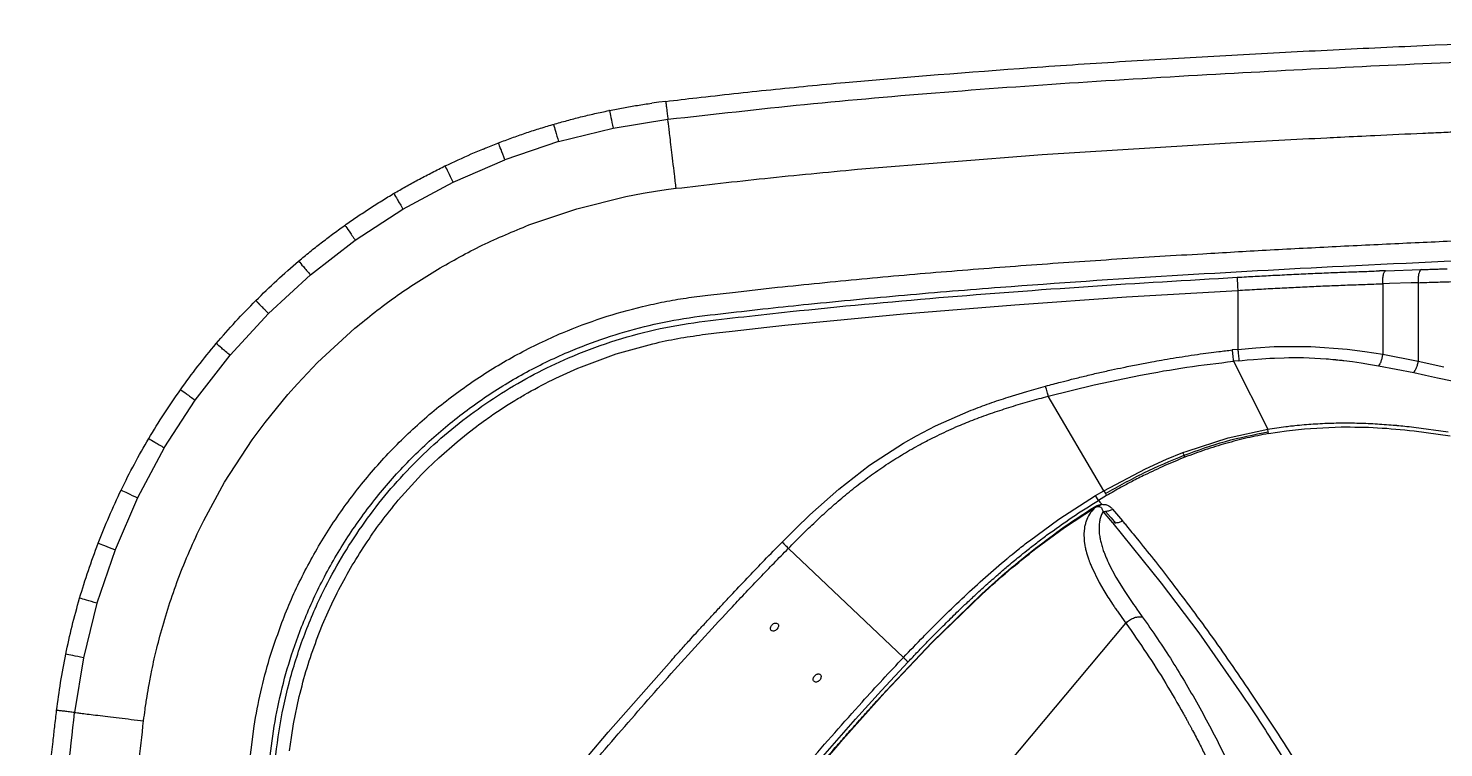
# Model space of a CAD drawing. Extents: x -51 to 27, y -13 to 136.
# Drawn here: x -49.99 to -34.66, y 75.73 to 83.52 of the extents above; entities that cross this region are included whole.
import ezdxf

# ---------------------------------------------------------------- set-up
doc = ezdxf.new("R2010")
doc.units = 0
doc.header["$MEASUREMENT"] = 0
doc.layers.add('GEOMETRY', color=2, linetype='Continuous', lineweight=25)

# ---------------------------------------------------------------- blocks, each defined once
blk = doc.blocks.new('2026 MONTERREY-BLOOM')
at = {"layer": 'GEOMETRY'}
for p, q in [((-31.478, -0.996), (-31.554, -1.006)), ((-31.402, -0.986), (-31.478, -0.996)), ((-32.011, -1.085), (-32.018, -1.086)), ((-31.972, -1.276), (-31.379, -1.18)), ((-32.563, -1.422), (-31.972, -1.276)), ((-33.375, -1.502), (-33.364, -1.497)), ((-33.364, -1.497), (-33.35, -1.491)), ((-32.563, -1.422), (-33.143, -1.618)), ((-27.325, -1.562), (-25.283, -1.435)), ((-33.79, -1.685), (-33.807, -1.693)), ((-33.705, -1.861), (-33.143, -1.618)), ((-29.326, -1.722), (-27.325, -1.562)), ((-34.348, -1.984), (-34.36, -1.991)), ((-34.248, -2.152), (-33.705, -1.861)), ((-31.833, -2.016), (-31.645, -1.98)), ((-31.645, -1.98), (-31.491, -1.955)), ((-31.491, -1.955), (-31.373, -1.938)), ((-31.373, -1.938), (-31.289, -1.928)), ((-32.365, -2.149), (-31.833, -2.016)), ((-34.765, -2.488), (-34.248, -2.152)), ((-32.884, -2.325), (-32.365, -2.149)), ((-34.878, -2.329), (-34.884, -2.333)), ((-35.251, -2.866), (-34.765, -2.488)), ((-35.705, -3.283), (-35.251, -2.866)), ((-23.604, -2.82), (-23.22, -2.808)), ((-30.946, -3.085), (-30.647, -3.051)), ((-30.647, -3.051), (-30.193, -3)), ((-26.412, -3.105), (-25.206, -3.033)), ((-25.206, -3.033), (-25.206, -3.673)), ((-23.561, -2.959), (-23.636, -2.962)), ((-23.636, -2.962), (-23.636, -3.726)), ((-23.328, -2.952), (-23.561, -2.959)), ((-23.253, -2.95), (-23.328, -2.952)), ((-23.253, -2.95), (-23.253, -3.799)), ((-28.827, -3.288), (-27.62, -3.189)), ((-27.62, -3.189), (-26.412, -3.105)), ((-36.121, -3.736), (-35.705, -3.283)), ((-30.113, -3.412), (-28.827, -3.288)), ((-35.172, -3.814), (-34.768, -3.443)), ((-31.002, -3.513), (-30.908, -3.502)), ((-30.908, -3.502), (-30.852, -3.495)), ((-30.852, -3.495), (-30.684, -3.476)), ((-30.684, -3.476), (-30.307, -3.433)), ((-30.307, -3.433), (-30.113, -3.412)), ((-31.937, -3.722), (-31.54, -3.611)), ((-25.206, -3.673), (-25.266, -3.679)), ((-25.206, -3.673), (-25.009, -3.655)), ((-25.009, -3.655), (-24.811, -3.643)), ((-24.811, -3.643), (-24.416, -3.64)), ((-24.416, -3.64), (-24.022, -3.669)), ((-24.022, -3.669), (-23.828, -3.695)), ((-36.498, -4.222), (-36.121, -3.736)), ((-35.39, -4.044), (-35.172, -3.814)), ((-32.316, -3.86), (-31.937, -3.722)), ((-25.193, -3.795), (-25.253, -3.802)), ((-25.253, -3.802), (-24.882, -4.538)), ((-25.193, -3.795), (-25.157, -3.792)), ((-25.157, -3.792), (-25.104, -3.787)), ((-25.104, -3.787), (-25.034, -3.781)), ((-25.034, -3.781), (-24.945, -3.774)), ((-24.945, -3.774), (-24.86, -3.769)), ((-24.86, -3.769), (-24.809, -3.766)), ((-24.809, -3.766), (-24.704, -3.763)), ((-24.704, -3.763), (-24.652, -3.762)), ((-24.652, -3.762), (-24.607, -3.761)), ((-24.607, -3.761), (-24.577, -3.761)), ((-24.577, -3.761), (-24.55, -3.761)), ((-24.55, -3.761), (-24.495, -3.762)), ((-24.495, -3.762), (-24.431, -3.764)), ((-24.431, -3.764), (-24.248, -3.775)), ((-24.056, -3.794), (-23.962, -3.805)), ((-23.962, -3.805), (-23.868, -3.819)), ((-23.868, -3.819), (-23.767, -3.835)), ((-23.828, -3.695), (-23.636, -3.726)), ((-23.636, -3.726), (-23.253, -3.799)), ((-23.253, -3.799), (-22.975, -3.86)), ((-26.762, -4.056), (-26.261, -3.952)), ((-23.767, -3.835), (-23.68, -3.85)), ((-23.68, -3.85), (-23.3, -3.923)), ((-23.3, -3.923), (-23.171, -3.951)), ((-23.171, -3.951), (-23.042, -3.98)), ((-23.042, -3.98), (-22.882, -4.015)), ((-35.494, -4.161), (-35.39, -4.044)), ((-27.693, -4.19), (-27.491, -4.128)), ((-27.491, -4.128), (-27.287, -4.071)), ((-27.258, -4.179), (-26.762, -4.056)), ((-36.834, -4.739), (-36.498, -4.222)), ((-35.741, -4.464), (-35.494, -4.161)), ((-26.657, -5.204), (-27.258, -4.179)), ((-28.48, -4.502), (-28.093, -4.332)), ((-35.88, -4.652), (-35.741, -4.464)), ((-33.662, -4.673), (-33.542, -4.576)), ((-33.542, -4.576), (-33.453, -4.508)), ((-33.453, -4.508), (-33.425, -4.487)), ((-33.425, -4.487), (-33.408, -4.474)), ((-28.687, -4.609), (-28.48, -4.502)), ((-25.311, -4.632), (-24.882, -4.538)), ((-24.877, -4.565), (-24.882, -4.538)), ((-24.874, -4.585), (-24.877, -4.565)), ((-24.874, -4.585), (-24.678, -4.555)), ((-24.678, -4.555), (-24.482, -4.533)), ((-24.482, -4.533), (-24.087, -4.513)), ((-23.3, -4.515), (-22.927, -4.567)), ((-23.297, -4.555), (-22.906, -4.61)), ((-36.834, -4.739), (-37.124, -5.281)), ((-36.18, -5.112), (-35.88, -4.652)), ((-33.859, -4.847), (-33.662, -4.673)), ((-29.195, -4.927), (-28.827, -4.688)), ((-28.827, -4.688), (-28.687, -4.609)), ((-25.755, -4.774), (-25.311, -4.632)), ((-33.982, -4.964), (-33.859, -4.847)), ((-26.204, -4.965), (-25.979, -4.863)), ((-25.979, -4.863), (-25.8, -4.791)), ((-25.8, -4.791), (-25.755, -4.774)), ((-25.788, -4.82), (-25.8, -4.791)), ((-25.78, -4.841), (-25.788, -4.82)), ((-34.299, -5.307), (-34.046, -5.029)), ((-34.046, -5.029), (-33.982, -4.964)), ((-29.528, -5.185), (-29.195, -4.927)), ((-26.657, -5.204), (-26.204, -4.965)), ((-36.405, -5.525), (-36.18, -5.112)), ((-29.842, -5.466), (-29.528, -5.185)), ((-26.748, -5.257), (-26.657, -5.203)), ((-26.657, -5.203), (-26.639, -5.234)), ((-37.124, -5.281), (-37.367, -5.843)), ((-27.144, -5.511), (-26.748, -5.257)), ((-26.716, -5.31), (-26.748, -5.257)), ((-26.626, -5.256), (-26.716, -5.31)), ((-26.68, -5.351), (-26.714, -5.373)), ((-26.639, -5.234), (-26.626, -5.256)), ((-29.993, -5.612), (-29.842, -5.466)), ((-27.463, -5.745), (-27.144, -5.511)), ((-27.081, -5.601), (-26.758, -5.389)), ((-26.762, -5.382), (-26.758, -5.389)), ((-26.731, -5.376), (-26.728, -5.375)), ((-26.728, -5.375), (-26.722, -5.373)), ((-26.722, -5.373), (-26.714, -5.373)), ((-26.677, -5.399), (-26.665, -5.428)), ((-26.665, -5.427), (-26.638, -5.428)), ((-26.558, -5.553), (-26.665, -5.427)), ((-26.638, -5.428), (-26.585, -5.491)), ((-26.578, -5.499), (-26.585, -5.491)), ((-26.578, -5.499), (-26.531, -5.554)), ((-26.561, -5.404), (-26.455, -5.531)), ((-37.494, -5.635), (-37.488, -5.621)), ((-37.488, -5.621), (-37.483, -5.609)), ((-36.441, -5.597), (-36.405, -5.525)), ((-30.141, -5.76), (-29.993, -5.612)), ((-27.392, -5.83), (-27.081, -5.601)), ((-26.707, -5.561), (-26.707, -5.564)), ((-26.707, -5.564), (-26.706, -5.67)), ((-26.531, -5.554), (-26.558, -5.553)), ((-26.558, -5.554), (-26.034, -6.204)), ((-27.395, -5.825), (-27.392, -5.83)), ((-37.367, -5.843), (-37.563, -6.423)), ((-30.073, -5.828), (-28.827, -7.009)), ((-26.791, -6.025), (-26.706, -6.197)), ((-26.601, -5.997), (-26.525, -6.14)), ((-26.706, -6.197), (-26.656, -6.285)), ((-26.656, -6.285), (-26.612, -6.355)), ((-26.525, -6.14), (-26.429, -6.296)), ((-26.034, -6.204), (-25.629, -6.744)), ((-37.563, -6.423), (-37.709, -7.013)), ((-35.058, -6.514), (-35.019, -6.43)), ((-35.019, -6.43), (-34.959, -6.308)), ((-28.518, -6.847), (-27.978, -6.321)), ((-27.975, -6.324), (-28.515, -6.849)), ((-27.978, -6.321), (-27.975, -6.324)), ((-26.429, -6.296), (-26.335, -6.435)), ((-26.335, -6.435), (-26.319, -6.458)), ((-35.118, -6.654), (-35.058, -6.514)), ((-26.509, -6.509), (-26.461, -6.578)), ((-26.461, -6.578), (-26.417, -6.639)), ((-26.319, -6.458), (-26.299, -6.487)), ((-26.299, -6.487), (-26.248, -6.559)), ((-26.248, -6.559), (-26.24, -6.569)), ((-35.183, -6.819), (-35.118, -6.654)), ((-29.779, -10.645), (-26.417, -6.639)), ((-25.629, -6.744), (-25.166, -7.406)), ((-28.515, -6.849), (-29.027, -7.391)), ((-29.013, -7.37), (-28.518, -6.846)), ((-28.515, -6.849), (-28.518, -6.846)), ((-37.709, -7.013), (-37.805, -7.606)), ((-32.024, -7.818), (-31.341, -7.041)), ((-29.064, -7.366), (-28.776, -7.057)), ((-35.433, -7.728), (-35.372, -7.434)), ((-29.543, -7.963), (-29.029, -7.389)), ((-29.027, -7.391), (-29.516, -7.936)), ((-29.347, -7.678), (-29.064, -7.366)), ((-29.03, -7.389), (-29.013, -7.37)), ((-29.029, -7.39), (-29.03, -7.389)), ((-29.027, -7.391), (-29.029, -7.39)), ((-35.926, -8.266), (-35.861, -7.753)), ((-35.457, -7.876), (-35.433, -7.728)), ((-32.693, -8.609), (-32.024, -7.818)), ((-29.904, -8.312), (-29.347, -7.678)), ((-35.476, -8.021), (-35.457, -7.876)), ((-29.542, -7.965), (-30.018, -8.513)), ((-29.543, -7.963), (-29.564, -7.988)), ((-29.542, -7.965), (-29.543, -7.963)), ((-29.516, -7.936), (-29.542, -7.965)), ((-29.564, -7.988), (-29.566, -7.986))]:
    blk.add_line(p, q, dxfattribs=at)
at = {"layer": 'GEOMETRY', "flags": 128}
for points in [[(-25.214, -2.892), (-25.199, -2.891), (-25.185, -2.89)], [(-26.687, -5.343), (-26.683, -5.347), (-26.68, -5.351)], [(-26.455, -5.531), (-26.453, -5.532), (-26.452, -5.534)], [(-26.452, -5.534), (-26.447, -5.539), (-26.443, -5.544)], [(-30.076, -5.831), (-30.075, -5.829), (-30.073, -5.828)]]:
    blk.add_lwpolyline(points, dxfattribs=at)
at = {"layer": 'GEOMETRY'}
for points, knots in [([(-25.244, -0.679), (-24.752, -0.653), (-23.756, -0.6), (-22.251, -0.534), (-20.723, -0.474), (-19.182, -0.422), (-17.636, -0.377), (-16.122, -0.339), (-14.647, -0.307), (-13.22, -0.281), (-11.817, -0.259), (-10.445, -0.241), (-9.233, -0.228), (-8.178, -0.219), (-7.278, -0.212), (-6.406, -0.207), (-5.565, -0.203), (-4.757, -0.2), (-3.985, -0.198), (-3.27, -0.196), (-2.613, -0.195), (-2.012, -0.195), (-1.451, -0.195), (-0.929, -0.195), (-0.45, -0.195), (-0.145, -0.195), (0, -0.195)], [0, 0, 0, 0, 0.058612, 0.118404, 0.179052, 0.240227, 0.301598, 0.362835, 0.420154, 0.476783, 0.532447, 0.586869, 0.639771, 0.676475, 0.71216, 0.746728, 0.780075, 0.812102, 0.842706, 0.871788, 0.897022, 0.920814, 0.943085, 0.963759, 0.982756, 1, 1, 1, 1]), ([(-23.332, -0.387), (-22.632, -0.356), (-21.225, -0.295), (-19.818, -0.249), (-19.111, -0.226)], [0, 0, 0, 0, 0.497582, 1, 1, 1, 1]), ([(-25.401, -0.492), (-25.229, -0.482), (-24.884, -0.463), (-24.54, -0.446), (-24.368, -0.437)], [0, 0, 0, 0, 0.501146, 1, 1, 1, 1]), ([(-24.368, -0.437), (-24.195, -0.428), (-23.85, -0.411), (-23.504, -0.395), (-23.332, -0.387)], [0, 0, 0, 0, 0.50048, 1, 1, 1, 1]), ([(-27.444, -0.619), (-27.103, -0.596), (-26.423, -0.55), (-25.741, -0.511), (-25.401, -0.492)], [0, 0, 0, 0, 0.500239, 1, 1, 1, 1]), ([(-31.402, -0.986), (-31.29, -0.973), (-31.045, -0.944), (-30.665, -0.902), (-30.263, -0.859), (-29.861, -0.819), (-28.922, -0.73), (-28.116, -0.67), (-27.444, -0.619)], [0, 0, 0, 0, 0.084969, 0.186613, 0.288266, 0.389929, 0.491604, 1, 1, 1, 1]), ([(-31.379, -1.18), (-30.885, -1.125), (-29.888, -1.012), (-28.373, -0.881), (-26.821, -0.769), (-25.774, -0.709), (-25.244, -0.679)], [0, 0, 0, 0, 0.242066, 0.488858, 0.741231, 1, 1, 1, 1]), ([(-32.011, -1.085), (-31.961, -1.075), (-31.861, -1.055), (-31.76, -1.038), (-31.709, -1.029)], [0, 0, 0, 0, 0.500158, 1, 1, 1, 1]), ([(-31.709, -1.029), (-31.683, -1.025), (-31.632, -1.017), (-31.58, -1.01), (-31.554, -1.006)], [0, 0, 0, 0, 0.502873, 1, 1, 1, 1]), ([(-31.402, -0.986), (-31.4, -0.999), (-31.398, -1.023), (-31.392, -1.07), (-31.386, -1.121), (-31.381, -1.161), (-31.379, -1.18)], [0, 0, 0, 0, 0.283047, 0.544687, 0.78399, 1, 1, 1, 1]), ([(-32.618, -1.235), (-32.569, -1.221), (-32.471, -1.193), (-32.373, -1.168), (-32.324, -1.155)], [0, 0, 0, 0, 0.500054, 1, 1, 1, 1]), ([(-32.324, -1.155), (-32.273, -1.143), (-32.171, -1.118), (-32.069, -1.097), (-32.018, -1.086)], [0, 0, 0, 0, 0.500176, 1, 1, 1, 1]), ([(-32.011, -1.085), (-32.007, -1.107), (-31.998, -1.152), (-31.981, -1.235), (-31.972, -1.276)], [0, 0, 0, 0, 0.50003, 1, 1, 1, 1]), ([(-31.289, -1.928), (-31.295, -1.877), (-31.307, -1.777), (-31.324, -1.635), (-31.339, -1.508), (-31.352, -1.401), (-31.363, -1.313), (-31.37, -1.248), (-31.376, -1.202), (-31.378, -1.187), (-31.379, -1.18)], [0, 0, 0, 0, 0.140976, 0.277391, 0.409242, 0.536529, 0.659249, 0.777402, 0.890986, 1, 1, 1, 1]), ([(-23.201, -1.33), (-23.125, -1.327), (-22.989, -1.321), (-22.803, -1.312), (-22.631, -1.305), (-22.455, -1.297), (-22.265, -1.289), (-22.077, -1.281), (-21.839, -1.272), (-21.543, -1.26), (-21.187, -1.246), (-20.876, -1.234), (-20.621, -1.225), (-20.421, -1.218), (-20.225, -1.211), (-20.015, -1.204), (-19.814, -1.197), (-19.618, -1.191), (-19.477, -1.186), (-19.362, -1.183), (-19.262, -1.179), (-19.127, -1.175), (-19.023, -1.172), (-18.964, -1.17)], [0, 0, 0, 0, 0.053401, 0.096519, 0.131649, 0.175317, 0.221393, 0.265946, 0.308793, 0.389572, 0.475822, 0.560908, 0.609448, 0.656647, 0.702506, 0.748394, 0.80497, 0.844996, 0.887383, 0.904337, 0.926523, 0.958411, 1, 1, 1, 1]), ([(-33.214, -1.436), (-33.166, -1.417), (-33.07, -1.381), (-32.974, -1.348), (-32.925, -1.331)], [0, 0, 0, 0, 0.4998131, 1, 1, 1, 1]), ([(-32.925, -1.331), (-32.876, -1.315), (-32.777, -1.282), (-32.676, -1.252), (-32.626, -1.237)], [0, 0, 0, 0, 0.499897, 1, 1, 1, 1]), ([(-32.626, -1.237), (-32.625, -1.237), (-32.622, -1.236), (-32.619, -1.235), (-32.618, -1.235)], [0, 0, 0, 0, 0.499999, 1, 1, 1, 1]), ([(-32.618, -1.234), (-32.612, -1.257), (-32.599, -1.301), (-32.575, -1.382), (-32.563, -1.422)], [0, 0, 0, 0, 0.50003, 1, 1, 1, 1]), ([(-25.283, -1.435), (-25.11, -1.425), (-24.763, -1.407), (-24.366, -1.386), (-24.019, -1.369), (-23.672, -1.352), (-23.374, -1.338), (-23.201, -1.33)], [0, 0, 0, 0, 0.25, 0.5, 0.571327, 0.75, 1, 1, 1, 1]), ([(-33.79, -1.685), (-33.697, -1.641), (-33.509, -1.553), (-33.317, -1.476), (-33.22, -1.438)], [0, 0, 0, 0, 0.49993, 1, 1, 1, 1]), ([(-33.22, -1.438), (-33.219, -1.438), (-33.217, -1.437), (-33.215, -1.436), (-33.214, -1.436)], [0, 0, 0, 0, 0.499996, 1, 1, 1, 1]), ([(-33.143, -1.618), (-33.159, -1.578), (-33.189, -1.5), (-33.205, -1.457), (-33.214, -1.435)], [0, 0, 0, 0, 0.49997, 1, 1, 1, 1]), ([(-33.705, -1.861), (-33.724, -1.823), (-33.76, -1.747), (-33.78, -1.706), (-33.79, -1.685)], [0, 0, 0, 0, 0.49997, 1, 1, 1, 1]), ([(-34.348, -1.984), (-34.305, -1.959), (-34.219, -1.909), (-34.131, -1.861), (-34.087, -1.837)], [0, 0, 0, 0, 0.500003, 1, 1, 1, 1]), ([(-34.087, -1.837), (-34.064, -1.825), (-34.018, -1.8), (-33.971, -1.776), (-33.948, -1.764)], [0, 0, 0, 0, 0.500001, 1, 1, 1, 1]), ([(-33.948, -1.764), (-33.925, -1.752), (-33.878, -1.728), (-33.83, -1.705), (-33.807, -1.693)], [0, 0, 0, 0, 0.500001, 1, 1, 1, 1]), ([(-31.289, -1.928), (-30.969, -1.891), (-30.315, -1.815), (-29.66, -1.753), (-29.326, -1.722)], [0, 0, 0, 0, 0.4899092, 1, 1, 1, 1]), ([(-34.626, -2.157), (-34.582, -2.129), (-34.494, -2.072), (-34.405, -2.018), (-34.36, -1.992)], [0, 0, 0, 0, 0.500003, 1, 1, 1, 1]), ([(-34.348, -1.984), (-34.336, -2.004), (-34.313, -2.043), (-34.27, -2.116), (-34.248, -2.152)], [0, 0, 0, 0, 0.5000301, 1, 1, 1, 1]), ([(-34.878, -2.329), (-34.836, -2.299), (-34.753, -2.241), (-34.668, -2.185), (-34.626, -2.157)], [0, 0, 0, 0, 0.500003, 1, 1, 1, 1]), ([(-36.643, -38.985), (-36.643, -38.748), (-36.643, -38.251), (-36.643, -37.496), (-36.643, -36.717), (-36.642, -35.938), (-36.641, -35.155), (-36.639, -34.37), (-36.634, -33.124), (-36.625, -31.427), (-36.601, -28.728), (-36.556, -25.487), (-36.48, -22.003), (-36.384, -18.826), (-36.269, -15.952), (-36.147, -13.557), (-36.022, -11.643), (-35.908, -10.209), (-35.804, -9.111), (-35.717, -8.347), (-35.671, -7.917), (-35.598, -7.493), (-35.491, -7.08), (-35.34, -6.644), (-35.136, -6.19), (-34.87, -5.728), (-34.56, -5.294), (-34.209, -4.894), (-33.819, -4.53), (-33.396, -4.207), (-32.942, -3.927), (-32.492, -3.708), (-32.054, -3.541), (-31.634, -3.42), (-31.199, -3.331), (-30.75, -3.28), (-30.3, -3.229), (-29.656, -3.161), (-28.817, -3.082), (-27.505, -2.975), (-25.921, -2.869), (-23.953, -2.762), (-21.876, -2.668), (-19.679, -2.587), (-17.251, -2.514), (-14.59, -2.452), (-11.706, -2.403), (-8.819, -2.37), (-5.936, -2.35), (-3.055, -2.342), (-0.598, -2.339), (1.446, -2.34), (3.092, -2.342), (4.754, -2.346), (6.416, -2.353), (8.055, -2.365), (10.408, -2.386), (13.481, -2.429), (16.974, -2.505), (20.148, -2.601), (23.011, -2.715), (25.395, -2.836), (27.307, -2.961), (28.741, -3.074), (29.84, -3.178), (30.606, -3.264), (31.038, -3.31), (31.463, -3.38), (31.877, -3.486), (32.314, -3.634), (32.769, -3.836), (33.232, -4.099), (33.668, -4.406), (34.07, -4.756), (34.436, -5.143), (34.762, -5.565), (35.044, -6.017), (35.279, -6.492), (35.464, -6.985), (35.602, -7.491), (35.683, -8.01), (35.739, -8.534), (35.815, -9.23), (35.897, -10.097), (36.005, -11.408), (36.112, -12.993), (36.24, -15.339), (36.362, -18.173), (36.465, -21.457), (36.54, -24.706), (36.591, -27.93), (36.621, -30.803), (36.636, -33.323), (36.641, -34.922), (36.642, -35.963), (36.643, -36.444), (36.643, -36.924), (36.643, -37.402), (36.643, -37.896), (36.643, -38.424), (36.643, -38.792), (36.643, -38.985)], [0, 0, 0, 0, 0.005138, 0.010771, 0.016381, 0.022015, 0.027673, 0.03335, 0.039042, 0.054682, 0.070145, 0.097582, 0.124946, 0.145709, 0.16651, 0.187309, 0.197707, 0.208103, 0.218498, 0.221609, 0.224784, 0.227857, 0.230942, 0.234019, 0.237865, 0.24171, 0.245555, 0.249401, 0.253246, 0.257092, 0.260938, 0.264783, 0.267936, 0.271088, 0.274241, 0.277546, 0.280882, 0.284062, 0.291597, 0.299143, 0.312612, 0.326021, 0.341866, 0.357701, 0.373696, 0.394533, 0.415407, 0.436247, 0.457116, 0.477921, 0.498728, 0.51038, 0.52225, 0.534405, 0.54642, 0.558287, 0.569942, 0.597446, 0.624936, 0.645697, 0.666299, 0.687058, 0.697455, 0.707849, 0.718242, 0.721382, 0.724571, 0.72765, 0.730727, 0.733804, 0.737651, 0.741498, 0.745344, 0.74919, 0.753036, 0.756881, 0.760725, 0.76457, 0.768352, 0.772136, 0.775907, 0.779727, 0.783559, 0.79109, 0.798621, 0.812071, 0.825537, 0.849567, 0.873561, 0.896782, 0.920041, 0.943476, 0.95907, 0.97468, 0.978164, 0.981639, 0.985104, 0.988563, 0.992016, 0.995816, 1, 1, 1, 1]), ([(-35.135, -2.52), (-35.094, -2.488), (-35.011, -2.425), (-34.927, -2.364), (-34.884, -2.333)], [0, 0, 0, 0, 0.500002, 1, 1, 1, 1]), ([(-34.878, -2.329), (-34.865, -2.347), (-34.838, -2.385), (-34.789, -2.454), (-34.765, -2.488)], [0, 0, 0, 0, 0.50003, 1, 1, 1, 1]), ([(-33.874, -2.806), (-33.714, -2.715), (-33.394, -2.534), (-33.054, -2.395), (-32.884, -2.325)], [0, 0, 0, 0, 0.500001, 1, 1, 1, 1]), ([(-25.584, -2.636), (-25.356, -2.623), (-24.889, -2.596), (-24.181, -2.559), (-23.469, -2.524), (-22.758, -2.492), (-22.058, -2.462), (-21.228, -2.428), (-20.262, -2.392), (-19.141, -2.355), (-18.382, -2.332), (-17.997, -2.321)], [0, 0, 0, 0, 0.09032, 0.184596, 0.279971, 0.371928, 0.465811, 0.556999, 0.700051, 0.847718, 1, 1, 1, 1]), ([(-35.378, -2.716), (-35.338, -2.683), (-35.258, -2.616), (-35.176, -2.552), (-35.135, -2.52)], [0, 0, 0, 0, 0.5, 1, 1, 1, 1]), ([(-35.842, -3.144), (-35.767, -3.07), (-35.617, -2.923), (-35.457, -2.785), (-35.378, -2.716)], [0, 0, 0, 0, 0.499995, 1, 1, 1, 1]), ([(-35.378, -2.716), (-35.363, -2.734), (-35.333, -2.769), (-35.279, -2.833), (-35.251, -2.866)], [0, 0, 0, 0, 0.50003, 1, 1, 1, 1]), ([(-30.193, -3), (-29.889, -2.969), (-29.278, -2.906), (-28.36, -2.827), (-27.438, -2.755), (-26.513, -2.692), (-25.894, -2.655), (-25.584, -2.636)], [0, 0, 0, 0, 0.198814, 0.398073, 0.597942, 0.798403, 1, 1, 1, 1]), ([(-36.141, -14.653), (-36.112, -14.115), (-36.054, -13.039), (-35.946, -11.426), (-35.844, -10.179), (-35.759, -9.297), (-35.706, -8.779), (-35.647, -8.26), (-35.588, -7.738), (-35.473, -7.224), (-35.308, -6.722), (-35.11, -6.276), (-34.892, -5.883), (-34.666, -5.541), (-34.415, -5.217), (-34.139, -4.913), (-33.841, -4.632), (-33.521, -4.375), (-33.183, -4.143), (-32.828, -3.938), (-32.433, -3.749), (-31.998, -3.585), (-31.524, -3.453), (-31.041, -3.37), (-30.55, -3.318), (-29.685, -3.222), (-28.442, -3.108), (-26.828, -2.986), (-25.751, -2.923), (-25.214, -2.892)], [0, 0, 0, 0, 0.0827889, 0.1655581, 0.2483945, 0.2750251, 0.3016561, 0.3284682, 0.3552764, 0.3823044, 0.4092866, 0.4362588, 0.4572354, 0.4782117, 0.4991897, 0.5201698, 0.5411517, 0.5621348, 0.5831185, 0.6041024, 0.625086, 0.6502631, 0.67544, 0.7006168, 0.7254131, 0.7513425, 0.8342548, 0.9172389, 1, 1, 1, 1]), ([(-34.768, -3.443), (-34.625, -3.327), (-34.341, -3.096), (-34.029, -2.902), (-33.874, -2.806)], [0, 0, 0, 0, 0.5000013, 1, 1, 1, 1]), ([(-25.214, -2.892), (-25.213, -2.895), (-25.213, -2.9), (-25.211, -2.934), (-25.209, -2.979), (-25.207, -3.015), (-25.206, -3.033)], [0, 0, 0, 0, 0.249997, 0.5, 0.750002, 1, 1, 1, 1]), ([(-25.185, -2.89), (-25.153, -2.888), (-25.089, -2.885), (-25.025, -2.881), (-24.993, -2.879)], [0, 0, 0, 0, 0.500104, 1, 1, 1, 1]), ([(-24.597, -2.859), (-24.563, -2.858), (-24.495, -2.854), (-24.428, -2.851), (-24.394, -2.85)], [0, 0, 0, 0, 0.5, 1, 1, 1, 1]), ([(-24.394, -2.85), (-24.361, -2.848), (-24.295, -2.845), (-24.23, -2.843), (-24.197, -2.841)], [0, 0, 0, 0, 0.5, 1, 1, 1, 1]), ([(-23.828, -2.828), (-23.801, -2.827), (-23.748, -2.825), (-23.695, -2.823), (-23.669, -2.822)], [0, 0, 0, 0, 0.500208, 1, 1, 1, 1]), ([(-23.604, -2.82), (-23.615, -2.821), (-23.636, -2.821), (-23.658, -2.822), (-23.669, -2.822)], [0, 0, 0, 0, 0.484017, 1, 1, 1, 1]), ([(-23.22, -2.808), (-23.224, -2.81), (-23.232, -2.815), (-23.241, -2.836), (-23.247, -2.862), (-23.251, -2.887), (-23.253, -2.917), (-23.253, -2.939), (-23.253, -2.95)], [0, 0, 0, 0, 0.197852, 0.430034, 0.559562, 0.697743, 0.84457, 1, 1, 1, 1]), ([(-23.22, -2.808), (-23.195, -2.807), (-23.144, -2.806), (-23.093, -2.804), (-23.068, -2.803)], [0, 0, 0, 0, 0.5001667, 1, 1, 1, 1]), ([(-23.068, -2.803), (-23.046, -2.803), (-23.003, -2.801), (-22.96, -2.8), (-22.939, -2.799)], [0, 0, 0, 0, 0.5001311, 1, 1, 1, 1]), ([(-25.206, -3.033), (-25.137, -3.029), (-25.002, -3.022), (-24.867, -3.014), (-24.8, -3.011)], [0, 0, 0, 0, 0.506955, 1, 1, 1, 1]), ([(-24.8, -3.011), (-24.734, -3.007), (-24.602, -3.001), (-24.471, -2.994), (-24.406, -2.991)], [0, 0, 0, 0, 0.5012597, 1, 1, 1, 1]), ([(-24.406, -2.991), (-24.341, -2.988), (-24.211, -2.983), (-24.082, -2.978), (-24.018, -2.975)], [0, 0, 0, 0, 0.499165, 1, 1, 1, 1]), ([(-24.018, -2.975), (-23.954, -2.973), (-23.826, -2.968), (-23.699, -2.964), (-23.636, -2.962)], [0, 0, 0, 0, 0.504445, 1, 1, 1, 1]), ([(-23.253, -2.95), (-23.221, -2.949), (-23.157, -2.947), (-23.093, -2.945), (-23.061, -2.944)], [0, 0, 0, 0, 0.499659, 1, 1, 1, 1]), ([(-23.061, -2.944), (-23.029, -2.943), (-22.965, -2.941), (-22.9, -2.939), (-22.868, -2.938)], [0, 0, 0, 0, 0.499795, 1, 1, 1, 1]), ([(-36.271, -3.61), (-36.202, -3.53), (-36.064, -3.37), (-35.916, -3.219), (-35.842, -3.144)], [0, 0, 0, 0, 0.500005, 1, 1, 1, 1]), ([(-35.842, -3.144), (-35.84, -3.146), (-35.836, -3.15), (-35.829, -3.157), (-35.824, -3.163), (-35.819, -3.168), (-35.816, -3.171), (-35.813, -3.174), (-35.81, -3.177), (-35.807, -3.181), (-35.803, -3.185), (-35.798, -3.189), (-35.793, -3.194), (-35.785, -3.202), (-35.773, -3.214), (-35.756, -3.231), (-35.733, -3.254), (-35.715, -3.273), (-35.705, -3.283)], [0, 0, 0, 0, 0.07875, 0.146667, 0.20375, 0.249998, 0.270418, 0.293933, 0.320542, 0.350245, 0.383043, 0.418934, 0.45792, 0.499999, 0.593249, 0.707662, 0.843241, 1, 1, 1, 1]), ([(-35.692, -7.018), (-35.635, -6.845), (-35.52, -6.501), (-35.285, -6.009), (-35.007, -5.541), (-34.683, -5.102), (-34.319, -4.697), (-33.916, -4.329), (-33.48, -4.003), (-33.014, -3.72), (-32.549, -3.497), (-32.094, -3.326), (-31.762, -3.232), (-31.535, -3.181), (-31.418, -3.156), (-31.3, -3.135), (-31.182, -3.116), (-31.064, -3.099), (-30.985, -3.09), (-30.946, -3.085)], [0, 0, 0, 0, 0.083334, 0.166711, 0.250025, 0.333346, 0.416725, 0.500056, 0.583381, 0.66676, 0.750095, 0.820109, 0.890133, 0.908472, 0.926822, 0.945212, 0.96356, 0.981808, 1, 1, 1, 1]), ([(-31.54, -3.611), (-31.451, -3.591), (-31.273, -3.551), (-31.092, -3.526), (-31.002, -3.513)], [0, 0, 0, 0, 0.499885, 1, 1, 1, 1]), ([(-36.658, -4.109), (-36.596, -4.024), (-36.472, -3.853), (-36.338, -3.691), (-36.271, -3.61)], [0, 0, 0, 0, 0.499998, 1, 1, 1, 1]), ([(-36.121, -3.736), (-36.154, -3.709), (-36.218, -3.654), (-36.253, -3.624), (-36.271, -3.61)], [0, 0, 0, 0, 0.49997, 1, 1, 1, 1]), ([(-25.206, -3.673), (-25.204, -3.689), (-25.201, -3.718), (-25.197, -3.754), (-25.195, -3.78), (-25.193, -3.791), (-25.193, -3.795)], [0, 0, 0, 0, 0.3063013, 0.5751472, 0.8064153, 1, 1, 1, 1]), ([(-26.284, -3.835), (-26.235, -3.826), (-26.151, -3.81), (-26.025, -3.787), (-25.905, -3.767), (-25.776, -3.746), (-25.647, -3.727), (-25.525, -3.71), (-25.4, -3.695), (-25.315, -3.685), (-25.266, -3.679)], [0, 0, 0, 0, 0.14583, 0.250003, 0.371811, 0.499999, 0.632744, 0.750001, 0.857985, 1, 1, 1, 1]), ([(-26.261, -3.952), (-26.094, -3.921), (-25.759, -3.861), (-25.422, -3.821), (-25.253, -3.802)], [0, 0, 0, 0, 0.500505, 1, 1, 1, 1]), ([(-25.266, -3.679), (-25.265, -3.695), (-25.262, -3.724), (-25.258, -3.761), (-25.255, -3.786), (-25.254, -3.797), (-25.253, -3.802)], [0, 0, 0, 0, 0.3063664, 0.5752339, 0.8064801, 1, 1, 1, 1]), ([(-24.248, -3.775), (-24.216, -3.777), (-24.184, -3.78), (-24.151, -3.783), (-24.15, -3.783), (-24.146, -3.784), (-24.13, -3.785), (-24.099, -3.789), (-24.072, -3.792), (-24.056, -3.794)], [0, 0, 0, 0, 0.499995, 0.500652, 0.50539, 0.518159, 0.565837, 0.749998, 1, 1, 1, 1]), ([(-23.636, -3.726), (-23.639, -3.739), (-23.644, -3.765), (-23.655, -3.802), (-23.667, -3.832), (-23.676, -3.844), (-23.68, -3.85)], [0, 0, 0, 0, 0.249997, 0.5, 0.750003, 1, 1, 1, 1]), ([(-23.253, -3.799), (-23.255, -3.812), (-23.261, -3.839), (-23.273, -3.875), (-23.287, -3.905), (-23.296, -3.917), (-23.3, -3.923)], [0, 0, 0, 0, 0.249995, 0.500001, 0.75, 1, 1, 1, 1]), ([(-32.934, -4.165), (-32.833, -4.109), (-32.632, -3.997), (-32.421, -3.906), (-32.316, -3.86)], [0, 0, 0, 0, 0.499976, 1, 1, 1, 1]), ([(-27.287, -4.071), (-27.233, -4.056), (-27.139, -4.031), (-26.999, -3.995), (-26.862, -3.961), (-26.718, -3.927), (-26.578, -3.896), (-26.434, -3.865), (-26.338, -3.846), (-26.284, -3.835)], [0, 0, 0, 0, 0.16326, 0.282745, 0.423622, 0.571701, 0.714451, 0.840715, 1, 1, 1, 1]), ([(-37.002, -4.639), (-36.947, -4.549), (-36.838, -4.369), (-36.718, -4.196), (-36.658, -4.109)], [0, 0, 0, 0, 0.499993, 1, 1, 1, 1]), ([(-36.658, -4.109), (-36.639, -4.122), (-36.602, -4.149), (-36.533, -4.198), (-36.499, -4.222)], [0, 0, 0, 0, 0.50003, 1, 1, 1, 1]), ([(-27.258, -4.179), (-27.26, -4.172), (-27.263, -4.159), (-27.271, -4.132), (-27.279, -4.102), (-27.285, -4.081), (-27.287, -4.071)], [0, 0, 0, 0, 0.25, 0.5, 0.750007, 1, 1, 1, 1]), ([(-33.408, -4.474), (-33.388, -4.46), (-33.344, -4.428), (-33.277, -4.381), (-33.209, -4.335), (-33.141, -4.291), (-33.071, -4.247), (-33.001, -4.204), (-32.954, -4.177), (-32.934, -4.165)], [0, 0, 0, 0, 0.12807, 0.287342, 0.431284, 0.568925, 0.712783, 0.872632, 1, 1, 1, 1]), ([(-28.093, -4.332), (-28.027, -4.306), (-27.895, -4.256), (-27.76, -4.212), (-27.693, -4.19)], [0, 0, 0, 0, 0.499997, 1, 1, 1, 1]), ([(-27.66, -4.294), (-27.593, -4.273), (-27.46, -4.233), (-27.325, -4.197), (-27.258, -4.179)], [0, 0, 0, 0, 0.499857, 1, 1, 1, 1]), ([(-28.232, -4.502), (-28.203, -4.49), (-28.144, -4.465), (-28.084, -4.442), (-28.055, -4.43)], [0, 0, 0, 0, 0.499924, 1, 1, 1, 1]), ([(-28.055, -4.43), (-27.989, -4.406), (-27.859, -4.357), (-27.726, -4.315), (-27.66, -4.294)], [0, 0, 0, 0, 0.499999, 1, 1, 1, 1]), ([(-28.805, -4.792), (-28.745, -4.757), (-28.674, -4.717), (-28.582, -4.668), (-28.521, -4.636), (-28.469, -4.611), (-28.438, -4.596)], [0, 0, 0, 0, 0.499987, 0.583664, 0.749996, 1, 1, 1, 1]), ([(-28.438, -4.596), (-28.404, -4.58), (-28.336, -4.547), (-28.267, -4.517), (-28.232, -4.502)], [0, 0, 0, 0, 0.500003, 1, 1, 1, 1]), ([(-25.788, -4.82), (-25.64, -4.766), (-25.342, -4.658), (-25.032, -4.596), (-24.877, -4.565)], [0, 0, 0, 0, 0.500037, 1, 1, 1, 1]), ([(-24.874, -4.585), (-24.951, -4.6), (-25.106, -4.629), (-25.258, -4.671), (-25.334, -4.691)], [0, 0, 0, 0, 0.500263, 1, 1, 1, 1]), ([(-24.882, -4.538), (-24.816, -4.528), (-24.74, -4.515), (-24.641, -4.503), (-24.575, -4.496), (-24.52, -4.491), (-24.487, -4.488)], [0, 0, 0, 0, 0.4999864, 0.5846576, 0.7499949, 1, 1, 1, 1]), ([(-24.487, -4.488), (-24.421, -4.483), (-24.289, -4.473), (-24.156, -4.47), (-24.09, -4.469)], [0, 0, 0, 0, 0.500001, 1, 1, 1, 1]), ([(-24.09, -4.469), (-24.024, -4.469), (-23.892, -4.469), (-23.76, -4.476), (-23.694, -4.48)], [0, 0, 0, 0, 0.5, 1, 1, 1, 1]), ([(-24.087, -4.513), (-23.955, -4.513), (-23.691, -4.515), (-23.429, -4.542), (-23.297, -4.555)], [0, 0, 0, 0, 0.499735, 1, 1, 1, 1]), ([(-23.694, -4.48), (-23.628, -4.484), (-23.562, -4.488), (-23.491, -4.495), (-23.458, -4.498), (-23.393, -4.504), (-23.332, -4.511), (-23.3, -4.515)], [0, 0, 0, 0, 0.499994, 0.504036, 0.536033, 0.749997, 1, 1, 1, 1]), ([(-37.3, -5.196), (-37.254, -5.102), (-37.16, -4.913), (-37.055, -4.73), (-37.002, -4.639)], [0, 0, 0, 0, 0.4999941, 1, 1, 1, 1]), ([(-37.002, -4.639), (-36.982, -4.651), (-36.943, -4.674), (-36.87, -4.717), (-36.834, -4.739)], [0, 0, 0, 0, 0.50003, 1, 1, 1, 1]), ([(-25.334, -4.691), (-25.41, -4.714), (-25.56, -4.758), (-25.707, -4.814), (-25.78, -4.841)], [0, 0, 0, 0, 0.505487, 1, 1, 1, 1]), ([(-29.151, -5.017), (-29.121, -4.996), (-29.062, -4.954), (-29.002, -4.915), (-28.971, -4.895)], [0, 0, 0, 0, 0.499319, 1, 1, 1, 1]), ([(-28.971, -4.895), (-28.944, -4.877), (-28.889, -4.842), (-28.833, -4.809), (-28.805, -4.792)], [0, 0, 0, 0, 0.499428, 1, 1, 1, 1]), ([(-26.639, -5.235), (-26.501, -5.157), (-26.226, -5.002), (-25.934, -4.88), (-25.788, -4.82)], [0, 0, 0, 0, 0.500088, 1, 1, 1, 1]), ([(-25.78, -4.841), (-25.852, -4.871), (-25.998, -4.93), (-26.139, -4.998), (-26.21, -5.032)], [0, 0, 0, 0, 0.499226, 1, 1, 1, 1]), ([(-29.475, -5.267), (-29.423, -5.224), (-29.317, -5.137), (-29.206, -5.057), (-29.151, -5.017)], [0, 0, 0, 0, 0.499369, 1, 1, 1, 1]), ([(-26.21, -5.032), (-26.233, -5.043), (-26.281, -5.067), (-26.328, -5.091), (-26.351, -5.104)], [0, 0, 0, 0, 0.499606, 1, 1, 1, 1]), ([(-37.55, -5.773), (-37.511, -5.675), (-37.434, -5.481), (-37.345, -5.291), (-37.3, -5.196)], [0, 0, 0, 0, 0.500075, 1, 1, 1, 1]), ([(-37.3, -5.196), (-37.28, -5.206), (-37.238, -5.226), (-37.162, -5.263), (-37.124, -5.281)], [0, 0, 0, 0, 0.5000301, 1, 1, 1, 1]), ([(-26.468, -5.166), (-26.494, -5.181), (-26.547, -5.21), (-26.6, -5.241), (-26.626, -5.256)], [0, 0, 0, 0, 0.500985, 1, 1, 1, 1]), ([(-26.351, -5.104), (-26.371, -5.114), (-26.41, -5.135), (-26.448, -5.156), (-26.468, -5.166)], [0, 0, 0, 0, 0.500055, 1, 1, 1, 1]), ([(-34.658, -5.789), (-34.602, -5.706), (-34.489, -5.54), (-34.362, -5.385), (-34.299, -5.307)], [0, 0, 0, 0, 0.5000016, 1, 1, 1, 1]), ([(-29.781, -5.54), (-29.731, -5.493), (-29.631, -5.4), (-29.527, -5.311), (-29.475, -5.267)], [0, 0, 0, 0, 0.500266, 1, 1, 1, 1]), ([(-27.276, -5.686), (-27.184, -5.62), (-27.002, -5.488), (-26.811, -5.369), (-26.716, -5.31)], [0, 0, 0, 0, 0.500517, 1, 1, 1, 1]), ([(-26.729, -5.365), (-26.727, -5.364), (-26.722, -5.362), (-26.718, -5.36), (-26.716, -5.359)], [0, 0, 0, 0, 0.499981, 1, 1, 1, 1]), ([(-26.716, -5.31), (-26.711, -5.315), (-26.701, -5.327), (-26.692, -5.338), (-26.687, -5.343)], [0, 0, 0, 0, 0.500012, 1, 1, 1, 1]), ([(-26.716, -5.359), (-26.711, -5.358), (-26.701, -5.355), (-26.692, -5.353), (-26.688, -5.352)], [0, 0, 0, 0, 0.499977, 1, 1, 1, 1]), ([(-26.688, -5.352), (-26.686, -5.352), (-26.684, -5.352), (-26.681, -5.351), (-26.68, -5.351)], [0, 0, 0, 0, 0.499989, 1, 1, 1, 1]), ([(-26.68, -5.351), (-26.664, -5.351), (-26.632, -5.351), (-26.613, -5.362), (-26.603, -5.367)], [0, 0, 0, 0, 0.4993591, 1, 1, 1, 1]), ([(-27.395, -5.825), (-27.293, -5.747), (-27.088, -5.592), (-26.871, -5.452), (-26.762, -5.382)], [0, 0, 0, 0, 0.498587, 1, 1, 1, 1]), ([(-26.758, -5.389), (-26.778, -5.412), (-26.817, -5.458), (-26.838, -5.508), (-26.848, -5.534)], [0, 0, 0, 0, 0.50012, 1, 1, 1, 1]), ([(-26.758, -5.389), (-26.756, -5.387), (-26.751, -5.384), (-26.741, -5.379), (-26.735, -5.377), (-26.731, -5.376)], [0, 0, 0, 0, 0.2507536, 0.5006659, 1, 1, 1, 1]), ([(-26.714, -5.373), (-26.704, -5.375), (-26.694, -5.378), (-26.686, -5.385), (-26.682, -5.39), (-26.678, -5.396), (-26.677, -5.399)], [0, 0, 0, 0, 0.499359, 0.530088, 0.749684, 1, 1, 1, 1]), ([(-26.665, -5.428), (-26.668, -5.435), (-26.676, -5.449), (-26.685, -5.471), (-26.693, -5.493), (-26.699, -5.514), (-26.703, -5.537), (-26.705, -5.553), (-26.707, -5.561)], [0, 0, 0, 0, 0.169835, 0.334941, 0.500001, 0.662555, 0.813717, 1, 1, 1, 1]), ([(-36.697, -6.198), (-36.658, -6.096), (-36.58, -5.893), (-36.487, -5.695), (-36.441, -5.597)], [0, 0, 0, 0, 0.5, 1, 1, 1, 1]), ([(-30.073, -5.828), (-30.025, -5.779), (-29.929, -5.682), (-29.83, -5.587), (-29.781, -5.54)], [0, 0, 0, 0, 0.500053, 1, 1, 1, 1]), ([(-26.848, -5.534), (-26.852, -5.546), (-26.857, -5.561), (-26.863, -5.587), (-26.866, -5.602), (-26.869, -5.626), (-26.872, -5.652), (-26.872, -5.678), (-26.872, -5.691)], [0, 0, 0, 0, 0.249999, 0.291696, 0.5, 0.52723, 0.750001, 1, 1, 1, 1]), ([(-26.706, -5.67), (-26.704, -5.68), (-26.702, -5.696), (-26.698, -5.721), (-26.693, -5.745), (-26.687, -5.77), (-26.68, -5.796), (-26.672, -5.822), (-26.663, -5.848), (-26.655, -5.871), (-26.647, -5.891), (-26.639, -5.912), (-26.63, -5.933), (-26.621, -5.952), (-26.611, -5.974), (-26.605, -5.988), (-26.601, -5.997)], [0, 0, 0, 0, 0.090457, 0.160817, 0.240296, 0.316006, 0.395245, 0.478542, 0.562076, 0.625701, 0.687887, 0.748639, 0.808797, 0.874227, 0.924973, 1, 1, 1, 1]), ([(-26.443, -5.544), (-26.438, -5.551), (-26.427, -5.564), (-26.416, -5.577), (-26.411, -5.583)], [0, 0, 0, 0, 0.500012, 1, 1, 1, 1]), ([(-26.411, -5.583), (-26.392, -5.607), (-26.353, -5.654), (-26.315, -5.701), (-26.295, -5.724)], [0, 0, 0, 0, 0.503843, 1, 1, 1, 1]), ([(-37.751, -6.368), (-37.72, -6.268), (-37.659, -6.067), (-37.586, -5.871), (-37.55, -5.773)], [0, 0, 0, 0, 0.500305, 1, 1, 1, 1]), ([(-37.368, -5.843), (-37.407, -5.828), (-37.486, -5.797), (-37.529, -5.781), (-37.55, -5.773)], [0, 0, 0, 0, 0.4999701, 1, 1, 1, 1]), ([(-34.959, -6.308), (-34.913, -6.219), (-34.82, -6.042), (-34.712, -5.873), (-34.658, -5.789)], [0, 0, 0, 0, 0.5000357, 1, 1, 1, 1]), ([(-31.341, -7.041), (-31.303, -6.998), (-31.232, -6.92), (-31.137, -6.815), (-31.05, -6.719), (-30.963, -6.625), (-30.869, -6.523), (-30.773, -6.419), (-30.649, -6.288), (-30.503, -6.133), (-30.325, -5.948), (-30.205, -5.825), (-30.141, -5.76)], [0, 0, 0, 0, 0.0981297, 0.179196, 0.2431993, 0.3189938, 0.3988019, 0.4796329, 0.5610451, 0.7074877, 0.8440455, 1, 1, 1, 1]), ([(-30.141, -5.76), (-30.135, -5.766), (-30.122, -5.779), (-30.104, -5.797), (-30.087, -5.814), (-30.077, -5.823), (-30.073, -5.828)], [0, 0, 0, 0, 0.249996, 0.5, 0.75, 1, 1, 1, 1]), ([(-27.978, -6.321), (-27.883, -6.235), (-27.694, -6.064), (-27.495, -5.905), (-27.395, -5.825)], [0, 0, 0, 0, 0.500005, 1, 1, 1, 1]), ([(-27.939, -6.14), (-27.861, -6.072), (-27.782, -6.003), (-27.692, -5.928), (-27.652, -5.895), (-27.573, -5.831), (-27.504, -5.776), (-27.463, -5.745)], [0, 0, 0, 0, 0.499991, 0.507666, 0.571229, 0.749997, 1, 1, 1, 1]), ([(-27.802, -6.111), (-27.769, -6.082), (-27.694, -6.017), (-27.59, -5.931), (-27.483, -5.845), (-27.384, -5.767), (-27.312, -5.713), (-27.276, -5.686)], [0, 0, 0, 0, 0.191416, 0.440079, 0.60005, 0.800232, 1, 1, 1, 1]), ([(-26.872, -5.691), (-26.871, -5.719), (-26.869, -5.746), (-26.865, -5.777), (-26.863, -5.791), (-26.858, -5.818), (-26.852, -5.843), (-26.849, -5.857)], [0, 0, 0, 0, 0.4999928, 0.5074928, 0.5707865, 0.7499971, 1, 1, 1, 1]), ([(-30.38, -6.144), (-30.33, -6.091), (-30.229, -5.987), (-30.127, -5.883), (-30.076, -5.831)], [0, 0, 0, 0, 0.4999413, 1, 1, 1, 1]), ([(-27.975, -6.324), (-27.88, -6.239), (-27.691, -6.068), (-27.491, -5.909), (-27.392, -5.83)], [0, 0, 0, 0, 0.4987859, 1, 1, 1, 1]), ([(-26.849, -5.857), (-26.841, -5.884), (-26.833, -5.912), (-26.822, -5.944), (-26.817, -5.959), (-26.807, -5.986), (-26.797, -6.011), (-26.791, -6.025)], [0, 0, 0, 0, 0.499996, 0.507428, 0.570685, 0.749998, 1, 1, 1, 1]), ([(-28.776, -7.057), (-28.741, -7.021), (-28.671, -6.947), (-28.573, -6.845), (-28.465, -6.735), (-28.348, -6.619), (-28.235, -6.508), (-28.149, -6.426), (-28.095, -6.376), (-28.046, -6.33), (-27.993, -6.281), (-27.93, -6.224), (-27.866, -6.167), (-27.823, -6.129), (-27.802, -6.111)], [0, 0, 0, 0, 0.111981, 0.223978, 0.312895, 0.452927, 0.588247, 0.661586, 0.715324, 0.749448, 0.811434, 0.874278, 0.93722, 1, 1, 1, 1]), ([(-36.881, -6.78), (-36.854, -6.682), (-36.799, -6.486), (-36.731, -6.294), (-36.697, -6.198)], [0, 0, 0, 0, 0.500001, 1, 1, 1, 1]), ([(-30.68, -6.46), (-30.63, -6.407), (-30.531, -6.301), (-30.431, -6.196), (-30.38, -6.144)], [0, 0, 0, 0, 0.500044, 1, 1, 1, 1]), ([(-28.391, -6.564), (-28.317, -6.492), (-28.169, -6.348), (-28.015, -6.209), (-27.939, -6.14)], [0, 0, 0, 0, 0.500001, 1, 1, 1, 1]), ([(-25.945, -6.168), (-25.799, -6.36), (-25.507, -6.746), (-25.215, -7.172), (-25.07, -7.385)], [0, 0, 0, 0, 0.5000009, 1, 1, 1, 1]), ([(-37.9, -6.974), (-37.879, -6.872), (-37.835, -6.669), (-37.779, -6.468), (-37.751, -6.368)], [0, 0, 0, 0, 0.499754, 1, 1, 1, 1]), ([(-37.563, -6.423), (-37.604, -6.411), (-37.685, -6.387), (-37.729, -6.374), (-37.751, -6.368)], [0, 0, 0, 0, 0.49997, 1, 1, 1, 1]), ([(-26.612, -6.355), (-26.596, -6.381), (-26.578, -6.408), (-26.553, -6.446), (-26.535, -6.472), (-26.518, -6.496), (-26.509, -6.509)], [0, 0, 0, 0, 0.5, 0.526121, 0.75, 1, 1, 1, 1]), ([(-31.27, -7.104), (-31.173, -6.996), (-30.978, -6.78), (-30.779, -6.567), (-30.68, -6.46)], [0, 0, 0, 0, 0.498978, 1, 1, 1, 1]), ([(-28.827, -7.009), (-28.755, -6.934), (-28.671, -6.847), (-28.562, -6.735), (-28.489, -6.662), (-28.428, -6.601), (-28.391, -6.564)], [0, 0, 0, 0, 0.5, 0.584536, 0.75, 1, 1, 1, 1]), ([(-26.417, -6.639), (-26.405, -6.627), (-26.381, -6.604), (-26.337, -6.581), (-26.289, -6.567), (-26.256, -6.568), (-26.24, -6.569)], [0, 0, 0, 0, 0.249995, 0.5, 0.750005, 1, 1, 1, 1]), ([(-26.24, -6.569), (-26.13, -6.727), (-25.911, -7.043), (-25.715, -7.384), (-25.617, -7.555)], [0, 0, 0, 0, 0.500899, 1, 1, 1, 1]), ([(-30.2, -6.706), (-30.195, -6.701), (-30.187, -6.691), (-30.181, -6.673), (-30.181, -6.657), (-30.188, -6.644), (-30.201, -6.637), (-30.217, -6.636), (-30.234, -6.642), (-30.25, -6.654), (-30.262, -6.67), (-30.268, -6.688), (-30.267, -6.704), (-30.26, -6.717), (-30.248, -6.724), (-30.232, -6.725), (-30.214, -6.719), (-30.204, -6.71), (-30.2, -6.706)], [0, 0, 0, 0, 0.06267, 0.125125, 0.187614, 0.25016, 0.312681, 0.375152, 0.437602, 0.500056, 0.56254, 0.625081, 0.687608, 0.750083, 0.812534, 0.874986, 0.937466, 1, 1, 1, 1]), ([(-26.417, -6.639), (-26.342, -6.746), (-26.194, -6.958), (-25.986, -7.285), (-25.857, -7.51), (-25.794, -7.62)], [0, 0, 0, 0, 0.341341, 0.674655, 1, 1, 1, 1]), ([(-37.057, -7.696), (-37.052, -7.655), (-37.041, -7.567), (-37.021, -7.436), (-36.997, -7.294), (-36.971, -7.158), (-36.942, -7.027), (-36.913, -6.904), (-36.892, -6.822), (-36.881, -6.78)], [0, 0, 0, 0, 0.133273, 0.284442, 0.426472, 0.594962, 0.728407, 0.858635, 1, 1, 1, 1]), ([(-35.372, -7.434), (-35.345, -7.33), (-35.292, -7.122), (-35.22, -6.92), (-35.183, -6.819)], [0, 0, 0, 0, 0.50011, 1, 1, 1, 1]), ([(-37.999, -7.583), (-37.986, -7.482), (-37.959, -7.278), (-37.92, -7.076), (-37.9, -6.974)], [0, 0, 0, 0, 0.492999, 1, 1, 1, 1]), ([(-37.709, -7.013), (-37.75, -7.005), (-37.833, -6.988), (-37.878, -6.979), (-37.901, -6.974)], [0, 0, 0, 0, 0.49997, 1, 1, 1, 1]), ([(-35.861, -7.753), (-35.839, -7.629), (-35.795, -7.381), (-35.726, -7.139), (-35.692, -7.018)], [0, 0, 0, 0, 0.500014, 1, 1, 1, 1]), ([(-29.275, -7.494), (-29.201, -7.412), (-29.053, -7.249), (-28.902, -7.089), (-28.827, -7.009)], [0, 0, 0, 0, 0.502976, 1, 1, 1, 1]), ([(-28.827, -7.009), (-28.816, -7.02), (-28.793, -7.042), (-28.782, -7.052), (-28.776, -7.057)], [0, 0, 0, 0, 0.4999859, 1, 1, 1, 1]), ([(-31.845, -7.756), (-31.75, -7.647), (-31.56, -7.428), (-31.367, -7.212), (-31.27, -7.104)], [0, 0, 0, 0, 0.499646, 1, 1, 1, 1]), ([(-29.738, -7.259), (-29.735, -7.256), (-29.731, -7.251), (-29.728, -7.246), (-29.724, -7.239), (-29.719, -7.226), (-29.719, -7.209), (-29.725, -7.196), (-29.737, -7.188), (-29.752, -7.187), (-29.765, -7.191), (-29.776, -7.198), (-29.787, -7.207), (-29.798, -7.221), (-29.805, -7.238), (-29.805, -7.255), (-29.798, -7.268), (-29.786, -7.276), (-29.771, -7.277), (-29.757, -7.273), (-29.746, -7.266), (-29.741, -7.262), (-29.738, -7.259)], [0, 0, 0, 0, 0.042121, 0.055185, 0.062883, 0.125272, 0.187695, 0.250175, 0.312629, 0.375035, 0.425585, 0.459919, 0.500224, 0.562642, 0.625117, 0.687578, 0.749987, 0.812372, 0.874757, 0.932218, 0.962306, 1, 1, 1, 1]), ([(-29.865, -8.16), (-29.768, -8.048), (-29.572, -7.824), (-29.374, -7.604), (-29.275, -7.494)], [0, 0, 0, 0, 0.500811, 1, 1, 1, 1]), ([(-29.237, -7.617), (-29.203, -7.579), (-29.134, -7.502), (-29.065, -7.427), (-29.03, -7.389)], [0, 0, 0, 0, 0.500075, 1, 1, 1, 1]), ([(-25.166, -7.406), (-25.051, -7.578), (-24.822, -7.923), (-24.589, -8.299), (-24.473, -8.487)], [0, 0, 0, 0, 0.500543, 1, 1, 1, 1]), ([(-25.07, -7.385), (-24.955, -7.557), (-24.726, -7.902), (-24.493, -8.277), (-24.377, -8.465)], [0, 0, 0, 0, 0.500001, 1, 1, 1, 1]), ([(-38.174, -11.607), (-38.141, -11.154), (-38.075, -10.255), (-37.954, -8.921), (-37.854, -8.042), (-37.805, -7.606)], [0, 0, 0, 0, 0.3394793, 0.6725081, 1, 1, 1, 1]), ([(-38.038, -7.919), (-38.032, -7.866), (-38.019, -7.754), (-38.006, -7.642), (-37.999, -7.583)], [0, 0, 0, 0, 0.470417, 1, 1, 1, 1]), ([(-37.805, -7.606), (-37.824, -7.604), (-37.864, -7.599), (-37.915, -7.593), (-37.962, -7.587), (-37.986, -7.584), (-37.999, -7.583)], [0, 0, 0, 0, 0.216011, 0.455314, 0.716954, 1, 1, 1, 1]), ([(-37.805, -7.606), (-37.796, -7.607), (-37.78, -7.609), (-37.725, -7.616), (-37.65, -7.625), (-37.556, -7.636), (-37.446, -7.649), (-37.324, -7.664), (-37.193, -7.68), (-37.102, -7.691), (-37.057, -7.696)], [0, 0, 0, 0, 0.125, 0.25, 0.375, 0.5, 0.625, 0.75, 0.875, 1, 1, 1, 1]), ([(-29.501, -7.913), (-29.457, -7.863), (-29.37, -7.764), (-29.281, -7.666), (-29.237, -7.617)], [0, 0, 0, 0, 0.500187, 1, 1, 1, 1]), ([(-25.794, -7.62), (-25.788, -7.631), (-25.779, -7.648), (-25.766, -7.671), (-25.754, -7.693), (-25.739, -7.72), (-25.723, -7.749), (-25.709, -7.776), (-25.674, -7.841), (-25.622, -7.94), (-25.554, -8.078), (-25.496, -8.198), (-25.447, -8.304), (-25.407, -8.392), (-25.373, -8.469), (-25.346, -8.533), (-25.324, -8.585), (-25.301, -8.64), (-25.285, -8.68), (-25.276, -8.702)], [0, 0, 0, 0, 0.030901, 0.048162, 0.067314, 0.097082, 0.125452, 0.151097, 0.17646, 0.31207, 0.435276, 0.562891, 0.646021, 0.72573, 0.803064, 0.852974, 0.895922, 0.941715, 1, 1, 1, 1]), ([(-25.617, -7.555), (-25.524, -7.728), (-25.338, -8.073), (-25.18, -8.449), (-25.101, -8.636)], [0, 0, 0, 0, 0.5013419, 1, 1, 1, 1]), ([(-37.263, -9.654), (-37.231, -9.32), (-37.17, -8.666), (-37.094, -8.014), (-37.057, -7.696)], [0, 0, 0, 0, 0.5113899, 1, 1, 1, 1]), ([(-32.409, -8.416), (-32.315, -8.306), (-32.129, -8.084), (-31.94, -7.865), (-31.845, -7.756)], [0, 0, 0, 0, 0.500253, 1, 1, 1, 1]), ([(-38.306, -10.739), (-38.268, -10.268), (-38.191, -9.327), (-38.089, -8.388), (-38.038, -7.919)], [0, 0, 0, 0, 0.500072, 1, 1, 1, 1]), ([(-29.566, -7.986), (-29.555, -7.974), (-29.533, -7.949), (-29.512, -7.925), (-29.501, -7.913)], [0, 0, 0, 0, 0.5000505, 1, 1, 1, 1]), ([(-30.002, -8.488), (-29.93, -8.404), (-29.785, -8.236), (-29.639, -8.07), (-29.566, -7.986)], [0, 0, 0, 0, 0.500141, 1, 1, 1, 1])]:
    blk.add_open_spline(points, degree=3, knots=knots, dxfattribs=at)
for points in [[(-24.993, -2.879), (-24.961, -2.878), (-24.898, -2.874), (-24.834, -2.871), (-24.802, -2.869)], [(-24.802, -2.869), (-24.768, -2.868), (-24.699, -2.864), (-24.631, -2.861), (-24.597, -2.859)], [(-24.197, -2.841), (-24.165, -2.84), (-24.102, -2.838), (-24.038, -2.835), (-24.007, -2.834)], [(-24.007, -2.834), (-23.977, -2.833), (-23.917, -2.831), (-23.857, -2.829), (-23.828, -2.828)], [(-23.636, -2.962), (-23.636, -2.944), (-23.636, -2.908), (-23.629, -2.863), (-23.618, -2.83), (-23.609, -2.823), (-23.604, -2.82)], [(-26.744, -5.372), (-26.742, -5.371), (-26.736, -5.368), (-26.731, -5.366), (-26.729, -5.365)], [(-26.762, -5.382), (-26.759, -5.381), (-26.753, -5.377), (-26.747, -5.374), (-26.744, -5.372)], [(-26.561, -5.404), (-26.573, -5.411), (-26.597, -5.424), (-26.624, -5.427), (-26.638, -5.428)], [(-26.603, -5.367), (-26.595, -5.372), (-26.579, -5.383), (-26.567, -5.397), (-26.56, -5.404)], [(-26.455, -5.531), (-26.467, -5.537), (-26.491, -5.55), (-26.518, -5.553), (-26.531, -5.554)], [(-26.295, -5.724), (-26.237, -5.797), (-26.12, -5.942), (-26.003, -6.092), (-25.945, -6.168)]]:
    blk.add_open_spline(points, degree=3, dxfattribs=at)

msp = doc.modelspace()

# ---------------------------------------------------------------- block references
msp.add_blockref('2026 MONTERREY-BLOOM', (-11.682, 83.714))

doc.saveas('drawing.dxf')
